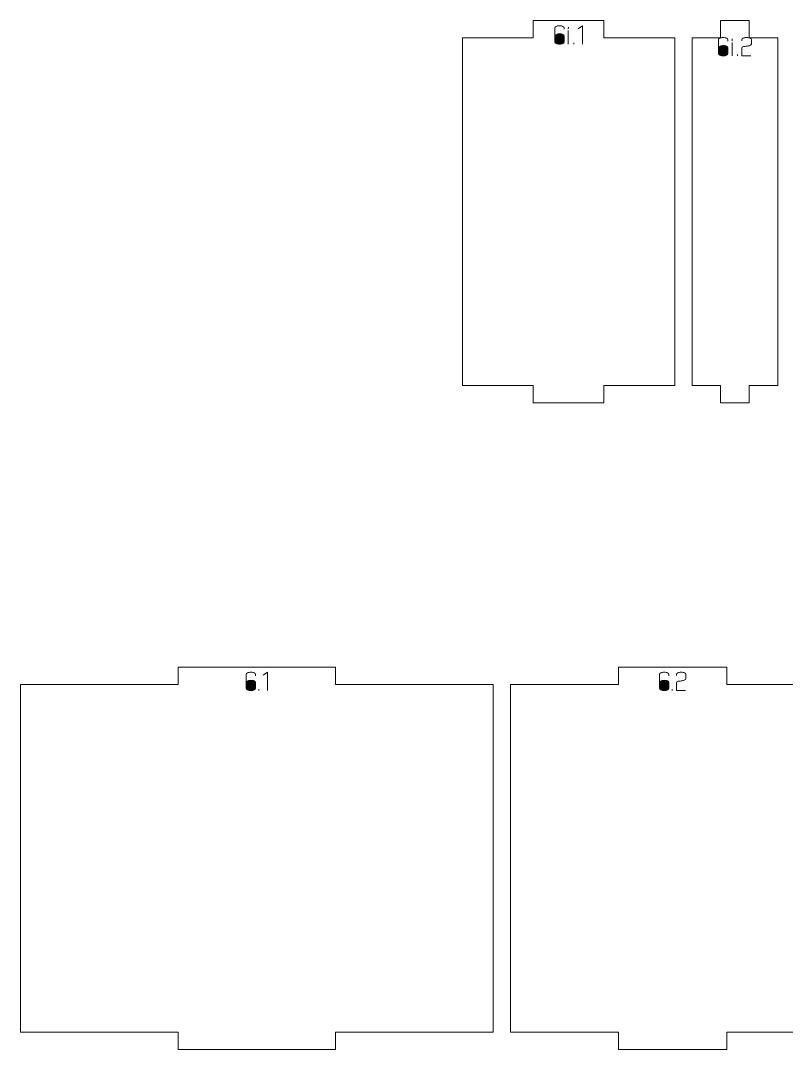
# Model space of a CAD drawing. Header units: centimetres. Extents: x -158 to 228, y -202 to 254.
# Drawn here: x 59.74 to 72.96, y 13.83 to 31.59 of the extents above; entities that cross this region are included whole.
import ezdxf

# ---------------------------------------------------------------- set-up
doc = ezdxf.new("R2010")
doc.units = ezdxf.units.CM
doc.header["$MEASUREMENT"] = 0
doc.layers.add('Capa 1', color=7, linetype='Continuous')

msp = doc.modelspace()

# ---------------------------------------------------------------- hatches: boundary and pattern name
at = {"layer": 'Capa 1', "true_color": 0x3e4095}
h = msp.add_hatch(color=175, dxfattribs=at)
edge = h.paths.add_edge_path()
edge.add_spline(control_points=[(69.04578, 31.18178), (69.02224, 31.18178), (69.00259, 31.18522), (68.98685, 31.1921), (68.9711, 31.19898), (68.96323, 31.20731), (68.96323, 31.21709), (68.96323, 31.21709), (68.96323, 31.32395), (68.96323, 31.32395), (68.96323, 31.32395), (68.96323, 31.46291), (68.96323, 31.46291), (68.96323, 31.47269), (68.9711, 31.48102), (68.98685, 31.4879), (69.00259, 31.49478), (69.02224, 31.49822), (69.04578, 31.49822), (69.06932, 31.49822), (69.08897, 31.49478), (69.10471, 31.4879), (69.12046, 31.48102), (69.12833, 31.47269), (69.12833, 31.46291), (69.12833, 31.46291), (69.12833, 31.43723), (69.12833, 31.43723), (69.12833, 31.43723), (69.12833, 31.46291), (69.12833, 31.46291), (69.12833, 31.47269), (69.12046, 31.48102), (69.10471, 31.4879), (69.08897, 31.49478), (69.06932, 31.49822), (69.04578, 31.49822), (69.02224, 31.49822), (69.00259, 31.49478), (68.98685, 31.4879), (68.9711, 31.48102), (68.96323, 31.47269), (68.96323, 31.46291), (68.96323, 31.46291), (68.96323, 31.32395), (68.96323, 31.32395), (68.96323, 31.33312), (68.97278, 31.3413), (68.99189, 31.34848), (69.011, 31.35567), (69.02896, 31.35926), (69.04578, 31.35926), (69.06932, 31.35926), (69.08897, 31.35582), (69.10471, 31.34894), (69.12046, 31.34206), (69.12833, 31.33373), (69.12833, 31.32395), (69.12833, 31.32395), (69.12833, 31.21709), (69.12833, 31.21709), (69.12833, 31.20731), (69.12046, 31.19898), (69.10471, 31.1921), (69.08897, 31.18522), (69.06932, 31.18178), (69.04578, 31.18178)], knot_values=[0, 0, 0, 0, 0.04545455, 0.04545455, 0.04545455, 0.09090909, 0.09090909, 0.09090909, 0.13636364, 0.13636364, 0.13636364, 0.18181818, 0.18181818, 0.18181818, 0.22727273, 0.22727273, 0.22727273, 0.27272727, 0.27272727, 0.27272727, 0.31818182, 0.31818182, 0.31818182, 0.36363636, 0.36363636, 0.36363636, 0.40909091, 0.40909091, 0.40909091, 0.45454545, 0.45454545, 0.45454545, 0.5, 0.5, 0.5, 0.54545455, 0.54545455, 0.54545455, 0.59090909, 0.59090909, 0.59090909, 0.63636364, 0.63636364, 0.63636364, 0.68181818, 0.68181818, 0.68181818, 0.72727273, 0.72727273, 0.72727273, 0.77272727, 0.77272727, 0.77272727, 0.81818182, 0.81818182, 0.81818182, 0.86363636, 0.86363636, 0.86363636, 0.90909091, 0.90909091, 0.90909091, 0.95454545, 0.95454545, 0.95454545, 1, 1, 1, 1], degree=3, periodic=1)
h = msp.add_hatch(color=175, dxfattribs=at)
edge = h.paths.add_edge_path()
edge.add_spline(control_points=[(69.19849, 31.44456), (69.19849, 31.44456), (69.19895, 31.47712), (69.19895, 31.47712), (69.19895, 31.47712), (69.19849, 31.44456), (69.19849, 31.44456)], knot_values=[0, 0, 0, 0, 0.5, 0.5, 0.5, 1, 1, 1, 1], degree=3, periodic=1)
h = msp.add_hatch(color=175, dxfattribs=at)
edge = h.paths.add_edge_path()
edge.add_spline(control_points=[(69.44294, 31.49868), (69.44294, 31.49868), (69.36681, 31.44594), (69.36681, 31.44594), (69.36681, 31.44594), (69.44294, 31.49868), (69.44294, 31.49868), (69.44294, 31.49868), (69.44294, 31.18178), (69.44294, 31.18178), (69.44294, 31.18178), (69.44294, 31.49868), (69.44294, 31.49868)], knot_values=[0, 0, 0, 0, 0.25, 0.25, 0.25, 0.5, 0.5, 0.5, 0.75, 0.75, 0.75, 1, 1, 1, 1], degree=3, periodic=1)
h = msp.add_hatch(color=175, dxfattribs=at)
edge = h.paths.add_edge_path()
edge.add_spline(control_points=[(68.96323, 31.21709), (68.96323, 31.20731), (68.9711, 31.19898), (68.98685, 31.1921), (69.00259, 31.18522), (69.02224, 31.18178), (69.04578, 31.18178), (69.06932, 31.18178), (69.08897, 31.18522), (69.10471, 31.1921), (69.12046, 31.19898), (69.12833, 31.20731), (69.12833, 31.21709), (69.12833, 31.21709), (69.12833, 31.32395), (69.12833, 31.32395), (69.12833, 31.33373), (69.12046, 31.34206), (69.10471, 31.34894), (69.08897, 31.35582), (69.06932, 31.35926), (69.04578, 31.35926), (69.02896, 31.35926), (69.011, 31.35567), (68.99189, 31.34848), (68.97278, 31.3413), (68.96323, 31.33312), (68.96323, 31.32395), (68.96323, 31.32395), (68.96323, 31.21709), (68.96323, 31.21709)], knot_values=[0, 0, 0, 0, 0.1, 0.1, 0.1, 0.2, 0.2, 0.2, 0.3, 0.3, 0.3, 0.4, 0.4, 0.4, 0.5, 0.5, 0.5, 0.6, 0.6, 0.6, 0.7, 0.7, 0.7, 0.8, 0.8, 0.8, 0.9, 0.9, 0.9, 1, 1, 1, 1], degree=3, periodic=1)
h = msp.add_hatch(color=175, dxfattribs=at)
edge = h.paths.add_edge_path()
edge.add_spline(control_points=[(69.19849, 31.18178), (69.19849, 31.18178), (69.19849, 31.41567), (69.19849, 31.41567), (69.19849, 31.41567), (69.19849, 31.18178), (69.19849, 31.18178)], knot_values=[0, 0, 0, 0, 0.5, 0.5, 0.5, 1, 1, 1, 1], degree=3, periodic=1)
h = msp.add_hatch(color=175, dxfattribs=at)
edge = h.paths.add_edge_path()
edge.add_spline(control_points=[(71.87293, 30.97858), (71.84939, 30.97858), (71.82974, 30.98202), (71.814, 30.9889), (71.79825, 30.99578), (71.79038, 31.00411), (71.79038, 31.01389), (71.79038, 31.01389), (71.79038, 31.12075), (71.79038, 31.12075), (71.79038, 31.12075), (71.79038, 31.25971), (71.79038, 31.25971), (71.79038, 31.26949), (71.79825, 31.27782), (71.814, 31.2847), (71.82974, 31.29158), (71.84939, 31.29502), (71.87293, 31.29502), (71.89647, 31.29502), (71.91612, 31.29158), (71.93186, 31.2847), (71.94761, 31.27782), (71.95548, 31.26949), (71.95548, 31.25971), (71.95548, 31.25971), (71.95548, 31.23403), (71.95548, 31.23403), (71.95548, 31.23403), (71.95548, 31.25971), (71.95548, 31.25971), (71.95548, 31.26949), (71.94761, 31.27782), (71.93186, 31.2847), (71.91612, 31.29158), (71.89647, 31.29502), (71.87293, 31.29502), (71.84939, 31.29502), (71.82974, 31.29158), (71.814, 31.2847), (71.79825, 31.27782), (71.79038, 31.26949), (71.79038, 31.25971), (71.79038, 31.25971), (71.79038, 31.12075), (71.79038, 31.12075), (71.79038, 31.12992), (71.79993, 31.1381), (71.81904, 31.14528), (71.83815, 31.15247), (71.85611, 31.15606), (71.87293, 31.15606), (71.89647, 31.15606), (71.91612, 31.15262), (71.93186, 31.14574), (71.94761, 31.13886), (71.95548, 31.13053), (71.95548, 31.12075), (71.95548, 31.12075), (71.95548, 31.01389), (71.95548, 31.01389), (71.95548, 31.00411), (71.94761, 30.99578), (71.93186, 30.9889), (71.91612, 30.98202), (71.89647, 30.97858), (71.87293, 30.97858)], knot_values=[0, 0, 0, 0, 0.04545455, 0.04545455, 0.04545455, 0.09090909, 0.09090909, 0.09090909, 0.13636364, 0.13636364, 0.13636364, 0.18181818, 0.18181818, 0.18181818, 0.22727273, 0.22727273, 0.22727273, 0.27272727, 0.27272727, 0.27272727, 0.31818182, 0.31818182, 0.31818182, 0.36363636, 0.36363636, 0.36363636, 0.40909091, 0.40909091, 0.40909091, 0.45454545, 0.45454545, 0.45454545, 0.5, 0.5, 0.5, 0.54545455, 0.54545455, 0.54545455, 0.59090909, 0.59090909, 0.59090909, 0.63636364, 0.63636364, 0.63636364, 0.68181818, 0.68181818, 0.68181818, 0.72727273, 0.72727273, 0.72727273, 0.77272727, 0.77272727, 0.77272727, 0.81818182, 0.81818182, 0.81818182, 0.86363636, 0.86363636, 0.86363636, 0.90909091, 0.90909091, 0.90909091, 0.95454545, 0.95454545, 0.95454545, 1, 1, 1, 1], degree=3, periodic=1)
h = msp.add_hatch(color=175, dxfattribs=at)
edge = h.paths.add_edge_path()
edge.add_spline(control_points=[(72.02564, 31.24136), (72.02564, 31.24136), (72.0261, 31.27392), (72.0261, 31.27392), (72.0261, 31.27392), (72.02564, 31.24136), (72.02564, 31.24136)], knot_values=[0, 0, 0, 0, 0.5, 0.5, 0.5, 1, 1, 1, 1], degree=3, periodic=1)
h = msp.add_hatch(color=175, dxfattribs=at)
edge = h.paths.add_edge_path()
edge.add_spline(control_points=[(72.1935, 30.97858), (72.1935, 30.97858), (72.1935, 31.11112), (72.1935, 31.11112), (72.19442, 31.12304), (72.20527, 31.13221), (72.22606, 31.13863), (72.23462, 31.13925), (72.2428, 31.14024), (72.2506, 31.14162), (72.25839, 31.14299), (72.26627, 31.14444), (72.27422, 31.14597), (72.28889, 31.14842), (72.30013, 31.15041), (72.30792, 31.15193), (72.31572, 31.15346), (72.32329, 31.15545), (72.33063, 31.1579), (72.34958, 31.16493), (72.35906, 31.17395), (72.35906, 31.18495), (72.35906, 31.18495), (72.35906, 31.25971), (72.35906, 31.25971), (72.35906, 31.26949), (72.35119, 31.27782), (72.33544, 31.2847), (72.3197, 31.29158), (72.30005, 31.29502), (72.27651, 31.29502), (72.25297, 31.29502), (72.23332, 31.29158), (72.21758, 31.2847), (72.20183, 31.27782), (72.19396, 31.26949), (72.19396, 31.25971), (72.19396, 31.25971), (72.19396, 31.23724), (72.19396, 31.23724), (72.19396, 31.23724), (72.19396, 31.25971), (72.19396, 31.25971), (72.19396, 31.26949), (72.20183, 31.27782), (72.21758, 31.2847), (72.23332, 31.29158), (72.25297, 31.29502), (72.27651, 31.29502), (72.30005, 31.29502), (72.3197, 31.29158), (72.33544, 31.2847), (72.35119, 31.27782), (72.35906, 31.26949), (72.35906, 31.25971), (72.35906, 31.25971), (72.35906, 31.18495), (72.35906, 31.18495), (72.35906, 31.17395), (72.34958, 31.16493), (72.33063, 31.1579), (72.32329, 31.15545), (72.31572, 31.15346), (72.30792, 31.15193), (72.30013, 31.15041), (72.28889, 31.14842), (72.27422, 31.14597), (72.26627, 31.14444), (72.25839, 31.14299), (72.2506, 31.14162), (72.2428, 31.14024), (72.23462, 31.13925), (72.22606, 31.13863), (72.20527, 31.13221), (72.19442, 31.12304), (72.1935, 31.11112), (72.1935, 31.11112), (72.1935, 30.97858), (72.1935, 30.97858), (72.1935, 30.97858), (72.35035, 30.97858), (72.35035, 30.97858), (72.35035, 30.97858), (72.1935, 30.97858), (72.1935, 30.97858)], knot_values=[0, 0, 0, 0, 0.03571429, 0.03571429, 0.03571429, 0.07142857, 0.07142857, 0.07142857, 0.10714286, 0.10714286, 0.10714286, 0.14285714, 0.14285714, 0.14285714, 0.17857143, 0.17857143, 0.17857143, 0.21428571, 0.21428571, 0.21428571, 0.25, 0.25, 0.25, 0.28571429, 0.28571429, 0.28571429, 0.32142857, 0.32142857, 0.32142857, 0.35714286, 0.35714286, 0.35714286, 0.39285714, 0.39285714, 0.39285714, 0.42857143, 0.42857143, 0.42857143, 0.46428571, 0.46428571, 0.46428571, 0.5, 0.5, 0.5, 0.53571429, 0.53571429, 0.53571429, 0.57142857, 0.57142857, 0.57142857, 0.60714286, 0.60714286, 0.60714286, 0.64285714, 0.64285714, 0.64285714, 0.67857143, 0.67857143, 0.67857143, 0.71428571, 0.71428571, 0.71428571, 0.75, 0.75, 0.75, 0.78571429, 0.78571429, 0.78571429, 0.82142857, 0.82142857, 0.82142857, 0.85714286, 0.85714286, 0.85714286, 0.89285714, 0.89285714, 0.89285714, 0.92857143, 0.92857143, 0.92857143, 0.96428571, 0.96428571, 0.96428571, 1, 1, 1, 1], degree=3, periodic=1)
h = msp.add_hatch(color=175, dxfattribs=at)
edge = h.paths.add_edge_path()
edge.add_spline(control_points=[(69.29343, 31.18178), (69.29343, 31.18178), (69.29343, 31.20425), (69.29343, 31.20425), (69.29343, 31.20425), (69.29343, 31.18178), (69.29343, 31.18178)], knot_values=[0, 0, 0, 0, 0.5, 0.5, 0.5, 1, 1, 1, 1], degree=3, periodic=1)
h = msp.add_hatch(color=175, dxfattribs=at)
edge = h.paths.add_edge_path()
edge.add_spline(control_points=[(71.79038, 31.01389), (71.79038, 31.00411), (71.79825, 30.99578), (71.814, 30.9889), (71.82974, 30.98202), (71.84939, 30.97858), (71.87293, 30.97858), (71.89647, 30.97858), (71.91612, 30.98202), (71.93186, 30.9889), (71.94761, 30.99578), (71.95548, 31.00411), (71.95548, 31.01389), (71.95548, 31.01389), (71.95548, 31.12075), (71.95548, 31.12075), (71.95548, 31.13053), (71.94761, 31.13886), (71.93186, 31.14574), (71.91612, 31.15262), (71.89647, 31.15606), (71.87293, 31.15606), (71.85611, 31.15606), (71.83815, 31.15247), (71.81904, 31.14528), (71.79993, 31.1381), (71.79038, 31.12992), (71.79038, 31.12075), (71.79038, 31.12075), (71.79038, 31.01389), (71.79038, 31.01389)], knot_values=[0, 0, 0, 0, 0.1, 0.1, 0.1, 0.2, 0.2, 0.2, 0.3, 0.3, 0.3, 0.4, 0.4, 0.4, 0.5, 0.5, 0.5, 0.6, 0.6, 0.6, 0.7, 0.7, 0.7, 0.8, 0.8, 0.8, 0.9, 0.9, 0.9, 1, 1, 1, 1], degree=3, periodic=1)
h = msp.add_hatch(color=175, dxfattribs=at)
edge = h.paths.add_edge_path()
edge.add_spline(control_points=[(72.02564, 30.97858), (72.02564, 30.97858), (72.02564, 31.21247), (72.02564, 31.21247), (72.02564, 31.21247), (72.02564, 30.97858), (72.02564, 30.97858)], knot_values=[0, 0, 0, 0, 0.5, 0.5, 0.5, 1, 1, 1, 1], degree=3, periodic=1)
h = msp.add_hatch(color=175, dxfattribs=at)
edge = h.paths.add_edge_path()
edge.add_spline(control_points=[(72.12058, 30.97858), (72.12058, 30.97858), (72.12058, 31.00105), (72.12058, 31.00105), (72.12058, 31.00105), (72.12058, 30.97858), (72.12058, 30.97858)], knot_values=[0, 0, 0, 0, 0.5, 0.5, 0.5, 1, 1, 1, 1], degree=3, periodic=1)
h = msp.add_hatch(color=175, dxfattribs=at)
edge = h.paths.add_edge_path()
edge.add_spline(control_points=[(63.71732, 20.02382), (63.69378, 20.02382), (63.67413, 20.02726), (63.65839, 20.03414), (63.64264, 20.04102), (63.63477, 20.04935), (63.63477, 20.05913), (63.63477, 20.05913), (63.63477, 20.16599), (63.63477, 20.16599), (63.63477, 20.16599), (63.63477, 20.30495), (63.63477, 20.30495), (63.63477, 20.31473), (63.64264, 20.32306), (63.65839, 20.32994), (63.67413, 20.33682), (63.69378, 20.34026), (63.71732, 20.34026), (63.74086, 20.34026), (63.76051, 20.33682), (63.77625, 20.32994), (63.792, 20.32306), (63.79987, 20.31473), (63.79987, 20.30495), (63.79987, 20.30495), (63.79987, 20.27927), (63.79987, 20.27927), (63.79987, 20.27927), (63.79987, 20.30495), (63.79987, 20.30495), (63.79987, 20.31473), (63.792, 20.32306), (63.77625, 20.32994), (63.76051, 20.33682), (63.74086, 20.34026), (63.71732, 20.34026), (63.69378, 20.34026), (63.67413, 20.33682), (63.65839, 20.32994), (63.64264, 20.32306), (63.63477, 20.31473), (63.63477, 20.30495), (63.63477, 20.30495), (63.63477, 20.16599), (63.63477, 20.16599), (63.63477, 20.17516), (63.64432, 20.18334), (63.66343, 20.19052), (63.68254, 20.19771), (63.7005, 20.2013), (63.71732, 20.2013), (63.74086, 20.2013), (63.76051, 20.19786), (63.77625, 20.19098), (63.792, 20.1841), (63.79987, 20.17577), (63.79987, 20.16599), (63.79987, 20.16599), (63.79987, 20.05913), (63.79987, 20.05913), (63.79987, 20.04935), (63.792, 20.04102), (63.77625, 20.03414), (63.76051, 20.02726), (63.74086, 20.02382), (63.71732, 20.02382)], knot_values=[0, 0, 0, 0, 0.04545455, 0.04545455, 0.04545455, 0.09090909, 0.09090909, 0.09090909, 0.13636364, 0.13636364, 0.13636364, 0.18181818, 0.18181818, 0.18181818, 0.22727273, 0.22727273, 0.22727273, 0.27272727, 0.27272727, 0.27272727, 0.31818182, 0.31818182, 0.31818182, 0.36363636, 0.36363636, 0.36363636, 0.40909091, 0.40909091, 0.40909091, 0.45454545, 0.45454545, 0.45454545, 0.5, 0.5, 0.5, 0.54545455, 0.54545455, 0.54545455, 0.59090909, 0.59090909, 0.59090909, 0.63636364, 0.63636364, 0.63636364, 0.68181818, 0.68181818, 0.68181818, 0.72727273, 0.72727273, 0.72727273, 0.77272727, 0.77272727, 0.77272727, 0.81818182, 0.81818182, 0.81818182, 0.86363636, 0.86363636, 0.86363636, 0.90909091, 0.90909091, 0.90909091, 0.95454545, 0.95454545, 0.95454545, 1, 1, 1, 1], degree=3, periodic=1)
h = msp.add_hatch(color=175, dxfattribs=at)
edge = h.paths.add_edge_path()
edge.add_spline(control_points=[(64.00441, 20.34072), (64.00441, 20.34072), (63.92828, 20.28798), (63.92828, 20.28798), (63.92828, 20.28798), (64.00441, 20.34072), (64.00441, 20.34072), (64.00441, 20.34072), (64.00441, 20.02382), (64.00441, 20.02382), (64.00441, 20.02382), (64.00441, 20.34072), (64.00441, 20.34072)], knot_values=[0, 0, 0, 0, 0.25, 0.25, 0.25, 0.5, 0.5, 0.5, 0.75, 0.75, 0.75, 1, 1, 1, 1], degree=3, periodic=1)
h = msp.add_hatch(color=175, dxfattribs=at)
edge = h.paths.add_edge_path()
edge.add_spline(control_points=[(70.85322, 20.02382), (70.82968, 20.02382), (70.81003, 20.02726), (70.79429, 20.03414), (70.77854, 20.04102), (70.77067, 20.04935), (70.77067, 20.05913), (70.77067, 20.05913), (70.77067, 20.16599), (70.77067, 20.16599), (70.77067, 20.16599), (70.77067, 20.30495), (70.77067, 20.30495), (70.77067, 20.31473), (70.77854, 20.32306), (70.79429, 20.32994), (70.81003, 20.33682), (70.82968, 20.34026), (70.85322, 20.34026), (70.87676, 20.34026), (70.89641, 20.33682), (70.91215, 20.32994), (70.9279, 20.32306), (70.93577, 20.31473), (70.93577, 20.30495), (70.93577, 20.30495), (70.93577, 20.27927), (70.93577, 20.27927), (70.93577, 20.27927), (70.93577, 20.30495), (70.93577, 20.30495), (70.93577, 20.31473), (70.9279, 20.32306), (70.91215, 20.32994), (70.89641, 20.33682), (70.87676, 20.34026), (70.85322, 20.34026), (70.82968, 20.34026), (70.81003, 20.33682), (70.79429, 20.32994), (70.77854, 20.32306), (70.77067, 20.31473), (70.77067, 20.30495), (70.77067, 20.30495), (70.77067, 20.16599), (70.77067, 20.16599), (70.77067, 20.17516), (70.78022, 20.18334), (70.79933, 20.19052), (70.81844, 20.19771), (70.8364, 20.2013), (70.85322, 20.2013), (70.87676, 20.2013), (70.89641, 20.19786), (70.91215, 20.19098), (70.9279, 20.1841), (70.93577, 20.17577), (70.93577, 20.16599), (70.93577, 20.16599), (70.93577, 20.05913), (70.93577, 20.05913), (70.93577, 20.04935), (70.9279, 20.04102), (70.91215, 20.03414), (70.89641, 20.02726), (70.87676, 20.02382), (70.85322, 20.02382)], knot_values=[0, 0, 0, 0, 0.04545455, 0.04545455, 0.04545455, 0.09090909, 0.09090909, 0.09090909, 0.13636364, 0.13636364, 0.13636364, 0.18181818, 0.18181818, 0.18181818, 0.22727273, 0.22727273, 0.22727273, 0.27272727, 0.27272727, 0.27272727, 0.31818182, 0.31818182, 0.31818182, 0.36363636, 0.36363636, 0.36363636, 0.40909091, 0.40909091, 0.40909091, 0.45454545, 0.45454545, 0.45454545, 0.5, 0.5, 0.5, 0.54545455, 0.54545455, 0.54545455, 0.59090909, 0.59090909, 0.59090909, 0.63636364, 0.63636364, 0.63636364, 0.68181818, 0.68181818, 0.68181818, 0.72727273, 0.72727273, 0.72727273, 0.77272727, 0.77272727, 0.77272727, 0.81818182, 0.81818182, 0.81818182, 0.86363636, 0.86363636, 0.86363636, 0.90909091, 0.90909091, 0.90909091, 0.95454545, 0.95454545, 0.95454545, 1, 1, 1, 1], degree=3, periodic=1)
h = msp.add_hatch(color=175, dxfattribs=at)
edge = h.paths.add_edge_path()
edge.add_spline(control_points=[(71.06372, 20.02382), (71.06372, 20.02382), (71.06372, 20.15636), (71.06372, 20.15636), (71.06464, 20.16828), (71.07549, 20.17745), (71.09628, 20.18387), (71.10484, 20.18449), (71.11302, 20.18548), (71.12082, 20.18686), (71.12861, 20.18823), (71.13649, 20.18968), (71.14444, 20.19121), (71.15911, 20.19366), (71.17035, 20.19565), (71.17814, 20.19717), (71.18594, 20.1987), (71.19351, 20.20069), (71.20085, 20.20314), (71.2198, 20.21017), (71.22928, 20.21919), (71.22928, 20.23019), (71.22928, 20.23019), (71.22928, 20.30495), (71.22928, 20.30495), (71.22928, 20.31473), (71.22141, 20.32306), (71.20566, 20.32994), (71.18992, 20.33682), (71.17027, 20.34026), (71.14673, 20.34026), (71.12319, 20.34026), (71.10354, 20.33682), (71.0878, 20.32994), (71.07205, 20.32306), (71.06418, 20.31473), (71.06418, 20.30495), (71.06418, 20.30495), (71.06418, 20.28248), (71.06418, 20.28248), (71.06418, 20.28248), (71.06418, 20.30495), (71.06418, 20.30495), (71.06418, 20.31473), (71.07205, 20.32306), (71.0878, 20.32994), (71.10354, 20.33682), (71.12319, 20.34026), (71.14673, 20.34026), (71.17027, 20.34026), (71.18992, 20.33682), (71.20566, 20.32994), (71.22141, 20.32306), (71.22928, 20.31473), (71.22928, 20.30495), (71.22928, 20.30495), (71.22928, 20.23019), (71.22928, 20.23019), (71.22928, 20.21919), (71.2198, 20.21017), (71.20085, 20.20314), (71.19351, 20.20069), (71.18594, 20.1987), (71.17814, 20.19717), (71.17035, 20.19565), (71.15911, 20.19366), (71.14444, 20.19121), (71.13649, 20.18968), (71.12861, 20.18823), (71.12082, 20.18686), (71.11302, 20.18548), (71.10484, 20.18449), (71.09628, 20.18387), (71.07549, 20.17745), (71.06464, 20.16828), (71.06372, 20.15636), (71.06372, 20.15636), (71.06372, 20.02382), (71.06372, 20.02382), (71.06372, 20.02382), (71.22057, 20.02382), (71.22057, 20.02382), (71.22057, 20.02382), (71.06372, 20.02382), (71.06372, 20.02382)], knot_values=[0, 0, 0, 0, 0.03571429, 0.03571429, 0.03571429, 0.07142857, 0.07142857, 0.07142857, 0.10714286, 0.10714286, 0.10714286, 0.14285714, 0.14285714, 0.14285714, 0.17857143, 0.17857143, 0.17857143, 0.21428571, 0.21428571, 0.21428571, 0.25, 0.25, 0.25, 0.28571429, 0.28571429, 0.28571429, 0.32142857, 0.32142857, 0.32142857, 0.35714286, 0.35714286, 0.35714286, 0.39285714, 0.39285714, 0.39285714, 0.42857143, 0.42857143, 0.42857143, 0.46428571, 0.46428571, 0.46428571, 0.5, 0.5, 0.5, 0.53571429, 0.53571429, 0.53571429, 0.57142857, 0.57142857, 0.57142857, 0.60714286, 0.60714286, 0.60714286, 0.64285714, 0.64285714, 0.64285714, 0.67857143, 0.67857143, 0.67857143, 0.71428571, 0.71428571, 0.71428571, 0.75, 0.75, 0.75, 0.78571429, 0.78571429, 0.78571429, 0.82142857, 0.82142857, 0.82142857, 0.85714286, 0.85714286, 0.85714286, 0.89285714, 0.89285714, 0.89285714, 0.92857143, 0.92857143, 0.92857143, 0.96428571, 0.96428571, 0.96428571, 1, 1, 1, 1], degree=3, periodic=1)
h = msp.add_hatch(color=175, dxfattribs=at)
edge = h.paths.add_edge_path()
edge.add_spline(control_points=[(63.63477, 20.05913), (63.63477, 20.04935), (63.64264, 20.04102), (63.65839, 20.03414), (63.67413, 20.02726), (63.69378, 20.02382), (63.71732, 20.02382), (63.74086, 20.02382), (63.76051, 20.02726), (63.77625, 20.03414), (63.792, 20.04102), (63.79987, 20.04935), (63.79987, 20.05913), (63.79987, 20.05913), (63.79987, 20.16599), (63.79987, 20.16599), (63.79987, 20.17577), (63.792, 20.1841), (63.77625, 20.19098), (63.76051, 20.19786), (63.74086, 20.2013), (63.71732, 20.2013), (63.7005, 20.2013), (63.68254, 20.19771), (63.66343, 20.19052), (63.64432, 20.18334), (63.63477, 20.17516), (63.63477, 20.16599), (63.63477, 20.16599), (63.63477, 20.05913), (63.63477, 20.05913)], knot_values=[0, 0, 0, 0, 0.1, 0.1, 0.1, 0.2, 0.2, 0.2, 0.3, 0.3, 0.3, 0.4, 0.4, 0.4, 0.5, 0.5, 0.5, 0.6, 0.6, 0.6, 0.7, 0.7, 0.7, 0.8, 0.8, 0.8, 0.9, 0.9, 0.9, 1, 1, 1, 1], degree=3, periodic=1)
h = msp.add_hatch(color=175, dxfattribs=at)
edge = h.paths.add_edge_path()
edge.add_spline(control_points=[(70.77067, 20.05913), (70.77067, 20.04935), (70.77854, 20.04102), (70.79429, 20.03414), (70.81003, 20.02726), (70.82968, 20.02382), (70.85322, 20.02382), (70.87676, 20.02382), (70.89641, 20.02726), (70.91215, 20.03414), (70.9279, 20.04102), (70.93577, 20.04935), (70.93577, 20.05913), (70.93577, 20.05913), (70.93577, 20.16599), (70.93577, 20.16599), (70.93577, 20.17577), (70.9279, 20.1841), (70.91215, 20.19098), (70.89641, 20.19786), (70.87676, 20.2013), (70.85322, 20.2013), (70.8364, 20.2013), (70.81844, 20.19771), (70.79933, 20.19052), (70.78022, 20.18334), (70.77067, 20.17516), (70.77067, 20.16599), (70.77067, 20.16599), (70.77067, 20.05913), (70.77067, 20.05913)], knot_values=[0, 0, 0, 0, 0.1, 0.1, 0.1, 0.2, 0.2, 0.2, 0.3, 0.3, 0.3, 0.4, 0.4, 0.4, 0.5, 0.5, 0.5, 0.6, 0.6, 0.6, 0.7, 0.7, 0.7, 0.8, 0.8, 0.8, 0.9, 0.9, 0.9, 1, 1, 1, 1], degree=3, periodic=1)
h = msp.add_hatch(color=175, dxfattribs=at)
edge = h.paths.add_edge_path()
edge.add_spline(control_points=[(63.8549, 20.02382), (63.8549, 20.02382), (63.8549, 20.04629), (63.8549, 20.04629), (63.8549, 20.04629), (63.8549, 20.02382), (63.8549, 20.02382)], knot_values=[0, 0, 0, 0, 0.5, 0.5, 0.5, 1, 1, 1, 1], degree=3, periodic=1)
h = msp.add_hatch(color=175, dxfattribs=at)
edge = h.paths.add_edge_path()
edge.add_spline(control_points=[(70.9908, 20.02382), (70.9908, 20.02382), (70.9908, 20.04629), (70.9908, 20.04629), (70.9908, 20.04629), (70.9908, 20.02382), (70.9908, 20.02382)], knot_values=[0, 0, 0, 0, 0.5, 0.5, 0.5, 1, 1, 1, 1], degree=3, periodic=1)

# ---------------------------------------------------------------- linework, layer by layer
at = {"layer": 'Capa 1', "color": 240, "lineweight": 20}
for points in [[(67.37125, 31.28818), (67.37125, 31.28818), (67.37125, 25.28818), (67.37125, 25.28818), (67.37125, 25.28818), (68.59247, 25.28818), (68.59247, 25.28818), (68.59247, 25.28818), (68.59247, 24.98818), (68.59247, 24.98818), (68.59247, 24.98818), (69.81369, 24.98818), (69.81369, 24.98818), (69.81369, 24.98818), (69.81369, 25.28818), (69.81369, 25.28818), (69.81369, 25.28818), (71.03491, 25.28818), (71.03491, 25.28818), (71.03491, 25.28818), (71.03491, 31.28818), (71.03491, 31.28818), (71.03491, 31.28818), (69.81369, 31.28818), (69.81369, 31.28818), (69.81369, 31.28818), (69.81369, 31.58818), (69.81369, 31.58818), (69.81369, 31.58818), (68.59247, 31.58818), (68.59247, 31.58818), (68.59247, 31.58818), (68.59247, 31.28818), (68.59247, 31.28818), (68.59247, 31.28818), (67.37125, 31.28818), (67.37125, 31.28818)], [(71.33491, 31.28818), (71.33491, 31.28818), (71.33491, 25.28818), (71.33491, 25.28818), (71.33491, 25.28818), (71.82812, 25.28818), (71.82812, 25.28818), (71.82812, 25.28818), (71.82812, 24.98818), (71.82812, 24.98818), (71.82812, 24.98818), (72.32132, 24.98818), (72.32132, 24.98818), (72.32132, 24.98818), (72.32132, 25.28818), (72.32132, 25.28818), (72.32132, 25.28818), (72.81453, 25.28818), (72.81453, 25.28818), (72.81453, 25.28818), (72.81453, 31.28818), (72.81453, 31.28818), (72.81453, 31.28818), (72.32132, 31.28818), (72.32132, 31.28818), (72.32132, 31.28818), (72.32132, 31.58818), (72.32132, 31.58818), (72.32132, 31.58818), (71.82812, 31.58818), (71.82812, 31.58818), (71.82812, 31.58818), (71.82812, 31.28818), (71.82812, 31.28818), (71.82812, 31.28818), (71.33491, 31.28818), (71.33491, 31.28818)], [(59.74068, 20.13022), (59.74068, 20.13022), (59.74068, 14.13022), (59.74068, 14.13022), (59.74068, 14.13022), (62.45995, 14.13022), (62.45995, 14.13022), (62.45995, 14.13022), (62.45995, 13.83022), (62.45995, 13.83022), (62.45995, 13.83022), (65.17923, 13.83022), (65.17923, 13.83022), (65.17923, 13.83022), (65.17923, 14.13022), (65.17923, 14.13022), (65.17923, 14.13022), (67.8985, 14.13022), (67.8985, 14.13022), (67.8985, 14.13022), (67.8985, 20.13022), (67.8985, 20.13022), (67.8985, 20.13022), (65.17923, 20.13022), (65.17923, 20.13022), (65.17923, 20.13022), (65.17923, 20.43022), (65.17923, 20.43022), (65.17923, 20.43022), (62.45995, 20.43022), (62.45995, 20.43022), (62.45995, 20.43022), (62.45995, 20.13022), (62.45995, 20.13022), (62.45995, 20.13022), (59.74068, 20.13022), (59.74068, 20.13022)], [(68.1985, 20.13022), (68.1985, 20.13022), (68.1985, 14.13022), (68.1985, 14.13022), (68.1985, 14.13022), (70.06615, 14.13022), (70.06615, 14.13022), (70.06615, 14.13022), (70.06615, 13.83022), (70.06615, 13.83022), (70.06615, 13.83022), (71.9338, 13.83022), (71.9338, 13.83022), (71.9338, 13.83022), (71.9338, 14.13022), (71.9338, 14.13022), (71.9338, 14.13022), (73.80145, 14.13022), (73.80145, 14.13022), (73.80145, 14.13022), (73.80145, 20.13022), (73.80145, 20.13022), (73.80145, 20.13022), (71.9338, 20.13022), (71.9338, 20.13022), (71.9338, 20.13022), (71.9338, 20.43022), (71.9338, 20.43022), (71.9338, 20.43022), (70.06615, 20.43022), (70.06615, 20.43022), (70.06615, 20.43022), (70.06615, 20.13022), (70.06615, 20.13022), (70.06615, 20.13022), (68.1985, 20.13022), (68.1985, 20.13022)]]:
    msp.add_open_spline(points, degree=3, knots=[0, 0, 0, 0, 0.08333333, 0.08333333, 0.08333333, 0.16666667, 0.16666667, 0.16666667, 0.25, 0.25, 0.25, 0.33333333, 0.33333333, 0.33333333, 0.41666667, 0.41666667, 0.41666667, 0.5, 0.5, 0.5, 0.58333333, 0.58333333, 0.58333333, 0.66666667, 0.66666667, 0.66666667, 0.75, 0.75, 0.75, 0.83333333, 0.83333333, 0.83333333, 0.91666667, 0.91666667, 0.91666667, 1, 1, 1, 1], dxfattribs=at)
at = {"layer": 'Capa 1', "color": 114, "lineweight": 9}
for points, knots in [([(69.04578, 31.18178), (69.02224, 31.18178), (69.00259, 31.18522), (68.98685, 31.1921), (68.9711, 31.19898), (68.96323, 31.20731), (68.96323, 31.21709), (68.96323, 31.21709), (68.96323, 31.32395), (68.96323, 31.32395), (68.96323, 31.32395), (68.96323, 31.46291), (68.96323, 31.46291), (68.96323, 31.47269), (68.9711, 31.48102), (68.98685, 31.4879), (69.00259, 31.49478), (69.02224, 31.49822), (69.04578, 31.49822), (69.06932, 31.49822), (69.08897, 31.49478), (69.10471, 31.4879), (69.12046, 31.48102), (69.12833, 31.47269), (69.12833, 31.46291), (69.12833, 31.46291), (69.12833, 31.43723), (69.12833, 31.43723), (69.12833, 31.43723), (69.12833, 31.46291), (69.12833, 31.46291), (69.12833, 31.47269), (69.12046, 31.48102), (69.10471, 31.4879), (69.08897, 31.49478), (69.06932, 31.49822), (69.04578, 31.49822), (69.02224, 31.49822), (69.00259, 31.49478), (68.98685, 31.4879), (68.9711, 31.48102), (68.96323, 31.47269), (68.96323, 31.46291), (68.96323, 31.46291), (68.96323, 31.32395), (68.96323, 31.32395), (68.96323, 31.33312), (68.97278, 31.3413), (68.99189, 31.34848), (69.011, 31.35567), (69.02896, 31.35926), (69.04578, 31.35926), (69.06932, 31.35926), (69.08897, 31.35582), (69.10471, 31.34894), (69.12046, 31.34206), (69.12833, 31.33373), (69.12833, 31.32395), (69.12833, 31.32395), (69.12833, 31.21709), (69.12833, 31.21709), (69.12833, 31.20731), (69.12046, 31.19898), (69.10471, 31.1921), (69.08897, 31.18522), (69.06932, 31.18178), (69.04578, 31.18178)], [0, 0, 0, 0, 0.04545455, 0.04545455, 0.04545455, 0.09090909, 0.09090909, 0.09090909, 0.13636364, 0.13636364, 0.13636364, 0.18181818, 0.18181818, 0.18181818, 0.22727273, 0.22727273, 0.22727273, 0.27272727, 0.27272727, 0.27272727, 0.31818182, 0.31818182, 0.31818182, 0.36363636, 0.36363636, 0.36363636, 0.40909091, 0.40909091, 0.40909091, 0.45454545, 0.45454545, 0.45454545, 0.5, 0.5, 0.5, 0.54545455, 0.54545455, 0.54545455, 0.59090909, 0.59090909, 0.59090909, 0.63636364, 0.63636364, 0.63636364, 0.68181818, 0.68181818, 0.68181818, 0.72727273, 0.72727273, 0.72727273, 0.77272727, 0.77272727, 0.77272727, 0.81818182, 0.81818182, 0.81818182, 0.86363636, 0.86363636, 0.86363636, 0.90909091, 0.90909091, 0.90909091, 0.95454545, 0.95454545, 0.95454545, 1, 1, 1, 1]), ([(69.19849, 31.44456), (69.19849, 31.44456), (69.19895, 31.47712), (69.19895, 31.47712), (69.19895, 31.47712), (69.19849, 31.44456), (69.19849, 31.44456)], [0, 0, 0, 0, 0.5, 0.5, 0.5, 1, 1, 1, 1]), ([(69.44294, 31.49868), (69.44294, 31.49868), (69.36681, 31.44594), (69.36681, 31.44594), (69.36681, 31.44594), (69.44294, 31.49868), (69.44294, 31.49868), (69.44294, 31.49868), (69.44294, 31.18178), (69.44294, 31.18178), (69.44294, 31.18178), (69.44294, 31.49868), (69.44294, 31.49868)], [0, 0, 0, 0, 0.25, 0.25, 0.25, 0.5, 0.5, 0.5, 0.75, 0.75, 0.75, 1, 1, 1, 1]), ([(68.96323, 31.21709), (68.96323, 31.20731), (68.9711, 31.19898), (68.98685, 31.1921), (69.00259, 31.18522), (69.02224, 31.18178), (69.04578, 31.18178), (69.06932, 31.18178), (69.08897, 31.18522), (69.10471, 31.1921), (69.12046, 31.19898), (69.12833, 31.20731), (69.12833, 31.21709), (69.12833, 31.21709), (69.12833, 31.32395), (69.12833, 31.32395), (69.12833, 31.33373), (69.12046, 31.34206), (69.10471, 31.34894), (69.08897, 31.35582), (69.06932, 31.35926), (69.04578, 31.35926), (69.02896, 31.35926), (69.011, 31.35567), (68.99189, 31.34848), (68.97278, 31.3413), (68.96323, 31.33312), (68.96323, 31.32395), (68.96323, 31.32395), (68.96323, 31.21709), (68.96323, 31.21709)], [0, 0, 0, 0, 0.1, 0.1, 0.1, 0.2, 0.2, 0.2, 0.3, 0.3, 0.3, 0.4, 0.4, 0.4, 0.5, 0.5, 0.5, 0.6, 0.6, 0.6, 0.7, 0.7, 0.7, 0.8, 0.8, 0.8, 0.9, 0.9, 0.9, 1, 1, 1, 1]), ([(69.19849, 31.18178), (69.19849, 31.18178), (69.19849, 31.41567), (69.19849, 31.41567), (69.19849, 31.41567), (69.19849, 31.18178), (69.19849, 31.18178)], [0, 0, 0, 0, 0.5, 0.5, 0.5, 1, 1, 1, 1]), ([(71.87293, 30.97858), (71.84939, 30.97858), (71.82974, 30.98202), (71.814, 30.9889), (71.79825, 30.99578), (71.79038, 31.00411), (71.79038, 31.01389), (71.79038, 31.01389), (71.79038, 31.12075), (71.79038, 31.12075), (71.79038, 31.12075), (71.79038, 31.25971), (71.79038, 31.25971), (71.79038, 31.26949), (71.79825, 31.27782), (71.814, 31.2847), (71.82974, 31.29158), (71.84939, 31.29502), (71.87293, 31.29502), (71.89647, 31.29502), (71.91612, 31.29158), (71.93186, 31.2847), (71.94761, 31.27782), (71.95548, 31.26949), (71.95548, 31.25971), (71.95548, 31.25971), (71.95548, 31.23403), (71.95548, 31.23403), (71.95548, 31.23403), (71.95548, 31.25971), (71.95548, 31.25971), (71.95548, 31.26949), (71.94761, 31.27782), (71.93186, 31.2847), (71.91612, 31.29158), (71.89647, 31.29502), (71.87293, 31.29502), (71.84939, 31.29502), (71.82974, 31.29158), (71.814, 31.2847), (71.79825, 31.27782), (71.79038, 31.26949), (71.79038, 31.25971), (71.79038, 31.25971), (71.79038, 31.12075), (71.79038, 31.12075), (71.79038, 31.12992), (71.79993, 31.1381), (71.81904, 31.14528), (71.83815, 31.15247), (71.85611, 31.15606), (71.87293, 31.15606), (71.89647, 31.15606), (71.91612, 31.15262), (71.93186, 31.14574), (71.94761, 31.13886), (71.95548, 31.13053), (71.95548, 31.12075), (71.95548, 31.12075), (71.95548, 31.01389), (71.95548, 31.01389), (71.95548, 31.00411), (71.94761, 30.99578), (71.93186, 30.9889), (71.91612, 30.98202), (71.89647, 30.97858), (71.87293, 30.97858)], [0, 0, 0, 0, 0.04545455, 0.04545455, 0.04545455, 0.09090909, 0.09090909, 0.09090909, 0.13636364, 0.13636364, 0.13636364, 0.18181818, 0.18181818, 0.18181818, 0.22727273, 0.22727273, 0.22727273, 0.27272727, 0.27272727, 0.27272727, 0.31818182, 0.31818182, 0.31818182, 0.36363636, 0.36363636, 0.36363636, 0.40909091, 0.40909091, 0.40909091, 0.45454545, 0.45454545, 0.45454545, 0.5, 0.5, 0.5, 0.54545455, 0.54545455, 0.54545455, 0.59090909, 0.59090909, 0.59090909, 0.63636364, 0.63636364, 0.63636364, 0.68181818, 0.68181818, 0.68181818, 0.72727273, 0.72727273, 0.72727273, 0.77272727, 0.77272727, 0.77272727, 0.81818182, 0.81818182, 0.81818182, 0.86363636, 0.86363636, 0.86363636, 0.90909091, 0.90909091, 0.90909091, 0.95454545, 0.95454545, 0.95454545, 1, 1, 1, 1]), ([(72.02564, 31.24136), (72.02564, 31.24136), (72.0261, 31.27392), (72.0261, 31.27392), (72.0261, 31.27392), (72.02564, 31.24136), (72.02564, 31.24136)], [0, 0, 0, 0, 0.5, 0.5, 0.5, 1, 1, 1, 1]), ([(72.1935, 30.97858), (72.1935, 30.97858), (72.1935, 31.11112), (72.1935, 31.11112), (72.19442, 31.12304), (72.20527, 31.13221), (72.22606, 31.13863), (72.23462, 31.13925), (72.2428, 31.14024), (72.2506, 31.14162), (72.25839, 31.14299), (72.26627, 31.14444), (72.27422, 31.14597), (72.28889, 31.14842), (72.30013, 31.15041), (72.30792, 31.15193), (72.31572, 31.15346), (72.32329, 31.15545), (72.33063, 31.1579), (72.34958, 31.16493), (72.35906, 31.17395), (72.35906, 31.18495), (72.35906, 31.18495), (72.35906, 31.25971), (72.35906, 31.25971), (72.35906, 31.26949), (72.35119, 31.27782), (72.33544, 31.2847), (72.3197, 31.29158), (72.30005, 31.29502), (72.27651, 31.29502), (72.25297, 31.29502), (72.23332, 31.29158), (72.21758, 31.2847), (72.20183, 31.27782), (72.19396, 31.26949), (72.19396, 31.25971), (72.19396, 31.25971), (72.19396, 31.23724), (72.19396, 31.23724), (72.19396, 31.23724), (72.19396, 31.25971), (72.19396, 31.25971), (72.19396, 31.26949), (72.20183, 31.27782), (72.21758, 31.2847), (72.23332, 31.29158), (72.25297, 31.29502), (72.27651, 31.29502), (72.30005, 31.29502), (72.3197, 31.29158), (72.33544, 31.2847), (72.35119, 31.27782), (72.35906, 31.26949), (72.35906, 31.25971), (72.35906, 31.25971), (72.35906, 31.18495), (72.35906, 31.18495), (72.35906, 31.17395), (72.34958, 31.16493), (72.33063, 31.1579), (72.32329, 31.15545), (72.31572, 31.15346), (72.30792, 31.15193), (72.30013, 31.15041), (72.28889, 31.14842), (72.27422, 31.14597), (72.26627, 31.14444), (72.25839, 31.14299), (72.2506, 31.14162), (72.2428, 31.14024), (72.23462, 31.13925), (72.22606, 31.13863), (72.20527, 31.13221), (72.19442, 31.12304), (72.1935, 31.11112), (72.1935, 31.11112), (72.1935, 30.97858), (72.1935, 30.97858), (72.1935, 30.97858), (72.35035, 30.97858), (72.35035, 30.97858), (72.35035, 30.97858), (72.1935, 30.97858), (72.1935, 30.97858)], [0, 0, 0, 0, 0.03571429, 0.03571429, 0.03571429, 0.07142857, 0.07142857, 0.07142857, 0.10714286, 0.10714286, 0.10714286, 0.14285714, 0.14285714, 0.14285714, 0.17857143, 0.17857143, 0.17857143, 0.21428571, 0.21428571, 0.21428571, 0.25, 0.25, 0.25, 0.28571429, 0.28571429, 0.28571429, 0.32142857, 0.32142857, 0.32142857, 0.35714286, 0.35714286, 0.35714286, 0.39285714, 0.39285714, 0.39285714, 0.42857143, 0.42857143, 0.42857143, 0.46428571, 0.46428571, 0.46428571, 0.5, 0.5, 0.5, 0.53571429, 0.53571429, 0.53571429, 0.57142857, 0.57142857, 0.57142857, 0.60714286, 0.60714286, 0.60714286, 0.64285714, 0.64285714, 0.64285714, 0.67857143, 0.67857143, 0.67857143, 0.71428571, 0.71428571, 0.71428571, 0.75, 0.75, 0.75, 0.78571429, 0.78571429, 0.78571429, 0.82142857, 0.82142857, 0.82142857, 0.85714286, 0.85714286, 0.85714286, 0.89285714, 0.89285714, 0.89285714, 0.92857143, 0.92857143, 0.92857143, 0.96428571, 0.96428571, 0.96428571, 1, 1, 1, 1]), ([(69.29343, 31.18178), (69.29343, 31.18178), (69.29343, 31.20425), (69.29343, 31.20425), (69.29343, 31.20425), (69.29343, 31.18178), (69.29343, 31.18178)], [0, 0, 0, 0, 0.5, 0.5, 0.5, 1, 1, 1, 1]), ([(71.79038, 31.01389), (71.79038, 31.00411), (71.79825, 30.99578), (71.814, 30.9889), (71.82974, 30.98202), (71.84939, 30.97858), (71.87293, 30.97858), (71.89647, 30.97858), (71.91612, 30.98202), (71.93186, 30.9889), (71.94761, 30.99578), (71.95548, 31.00411), (71.95548, 31.01389), (71.95548, 31.01389), (71.95548, 31.12075), (71.95548, 31.12075), (71.95548, 31.13053), (71.94761, 31.13886), (71.93186, 31.14574), (71.91612, 31.15262), (71.89647, 31.15606), (71.87293, 31.15606), (71.85611, 31.15606), (71.83815, 31.15247), (71.81904, 31.14528), (71.79993, 31.1381), (71.79038, 31.12992), (71.79038, 31.12075), (71.79038, 31.12075), (71.79038, 31.01389), (71.79038, 31.01389)], [0, 0, 0, 0, 0.1, 0.1, 0.1, 0.2, 0.2, 0.2, 0.3, 0.3, 0.3, 0.4, 0.4, 0.4, 0.5, 0.5, 0.5, 0.6, 0.6, 0.6, 0.7, 0.7, 0.7, 0.8, 0.8, 0.8, 0.9, 0.9, 0.9, 1, 1, 1, 1]), ([(72.02564, 30.97858), (72.02564, 30.97858), (72.02564, 31.21247), (72.02564, 31.21247), (72.02564, 31.21247), (72.02564, 30.97858), (72.02564, 30.97858)], [0, 0, 0, 0, 0.5, 0.5, 0.5, 1, 1, 1, 1]), ([(72.12058, 30.97858), (72.12058, 30.97858), (72.12058, 31.00105), (72.12058, 31.00105), (72.12058, 31.00105), (72.12058, 30.97858), (72.12058, 30.97858)], [0, 0, 0, 0, 0.5, 0.5, 0.5, 1, 1, 1, 1]), ([(63.71732, 20.02382), (63.69378, 20.02382), (63.67413, 20.02726), (63.65839, 20.03414), (63.64264, 20.04102), (63.63477, 20.04935), (63.63477, 20.05913), (63.63477, 20.05913), (63.63477, 20.16599), (63.63477, 20.16599), (63.63477, 20.16599), (63.63477, 20.30495), (63.63477, 20.30495), (63.63477, 20.31473), (63.64264, 20.32306), (63.65839, 20.32994), (63.67413, 20.33682), (63.69378, 20.34026), (63.71732, 20.34026), (63.74086, 20.34026), (63.76051, 20.33682), (63.77625, 20.32994), (63.792, 20.32306), (63.79987, 20.31473), (63.79987, 20.30495), (63.79987, 20.30495), (63.79987, 20.27927), (63.79987, 20.27927), (63.79987, 20.27927), (63.79987, 20.30495), (63.79987, 20.30495), (63.79987, 20.31473), (63.792, 20.32306), (63.77625, 20.32994), (63.76051, 20.33682), (63.74086, 20.34026), (63.71732, 20.34026), (63.69378, 20.34026), (63.67413, 20.33682), (63.65839, 20.32994), (63.64264, 20.32306), (63.63477, 20.31473), (63.63477, 20.30495), (63.63477, 20.30495), (63.63477, 20.16599), (63.63477, 20.16599), (63.63477, 20.17516), (63.64432, 20.18334), (63.66343, 20.19052), (63.68254, 20.19771), (63.7005, 20.2013), (63.71732, 20.2013), (63.74086, 20.2013), (63.76051, 20.19786), (63.77625, 20.19098), (63.792, 20.1841), (63.79987, 20.17577), (63.79987, 20.16599), (63.79987, 20.16599), (63.79987, 20.05913), (63.79987, 20.05913), (63.79987, 20.04935), (63.792, 20.04102), (63.77625, 20.03414), (63.76051, 20.02726), (63.74086, 20.02382), (63.71732, 20.02382)], [0, 0, 0, 0, 0.04545455, 0.04545455, 0.04545455, 0.09090909, 0.09090909, 0.09090909, 0.13636364, 0.13636364, 0.13636364, 0.18181818, 0.18181818, 0.18181818, 0.22727273, 0.22727273, 0.22727273, 0.27272727, 0.27272727, 0.27272727, 0.31818182, 0.31818182, 0.31818182, 0.36363636, 0.36363636, 0.36363636, 0.40909091, 0.40909091, 0.40909091, 0.45454545, 0.45454545, 0.45454545, 0.5, 0.5, 0.5, 0.54545455, 0.54545455, 0.54545455, 0.59090909, 0.59090909, 0.59090909, 0.63636364, 0.63636364, 0.63636364, 0.68181818, 0.68181818, 0.68181818, 0.72727273, 0.72727273, 0.72727273, 0.77272727, 0.77272727, 0.77272727, 0.81818182, 0.81818182, 0.81818182, 0.86363636, 0.86363636, 0.86363636, 0.90909091, 0.90909091, 0.90909091, 0.95454545, 0.95454545, 0.95454545, 1, 1, 1, 1]), ([(64.00441, 20.34072), (64.00441, 20.34072), (63.92828, 20.28798), (63.92828, 20.28798), (63.92828, 20.28798), (64.00441, 20.34072), (64.00441, 20.34072), (64.00441, 20.34072), (64.00441, 20.02382), (64.00441, 20.02382), (64.00441, 20.02382), (64.00441, 20.34072), (64.00441, 20.34072)], [0, 0, 0, 0, 0.25, 0.25, 0.25, 0.5, 0.5, 0.5, 0.75, 0.75, 0.75, 1, 1, 1, 1]), ([(70.85322, 20.02382), (70.82968, 20.02382), (70.81003, 20.02726), (70.79429, 20.03414), (70.77854, 20.04102), (70.77067, 20.04935), (70.77067, 20.05913), (70.77067, 20.05913), (70.77067, 20.16599), (70.77067, 20.16599), (70.77067, 20.16599), (70.77067, 20.30495), (70.77067, 20.30495), (70.77067, 20.31473), (70.77854, 20.32306), (70.79429, 20.32994), (70.81003, 20.33682), (70.82968, 20.34026), (70.85322, 20.34026), (70.87676, 20.34026), (70.89641, 20.33682), (70.91215, 20.32994), (70.9279, 20.32306), (70.93577, 20.31473), (70.93577, 20.30495), (70.93577, 20.30495), (70.93577, 20.27927), (70.93577, 20.27927), (70.93577, 20.27927), (70.93577, 20.30495), (70.93577, 20.30495), (70.93577, 20.31473), (70.9279, 20.32306), (70.91215, 20.32994), (70.89641, 20.33682), (70.87676, 20.34026), (70.85322, 20.34026), (70.82968, 20.34026), (70.81003, 20.33682), (70.79429, 20.32994), (70.77854, 20.32306), (70.77067, 20.31473), (70.77067, 20.30495), (70.77067, 20.30495), (70.77067, 20.16599), (70.77067, 20.16599), (70.77067, 20.17516), (70.78022, 20.18334), (70.79933, 20.19052), (70.81844, 20.19771), (70.8364, 20.2013), (70.85322, 20.2013), (70.87676, 20.2013), (70.89641, 20.19786), (70.91215, 20.19098), (70.9279, 20.1841), (70.93577, 20.17577), (70.93577, 20.16599), (70.93577, 20.16599), (70.93577, 20.05913), (70.93577, 20.05913), (70.93577, 20.04935), (70.9279, 20.04102), (70.91215, 20.03414), (70.89641, 20.02726), (70.87676, 20.02382), (70.85322, 20.02382)], [0, 0, 0, 0, 0.04545455, 0.04545455, 0.04545455, 0.09090909, 0.09090909, 0.09090909, 0.13636364, 0.13636364, 0.13636364, 0.18181818, 0.18181818, 0.18181818, 0.22727273, 0.22727273, 0.22727273, 0.27272727, 0.27272727, 0.27272727, 0.31818182, 0.31818182, 0.31818182, 0.36363636, 0.36363636, 0.36363636, 0.40909091, 0.40909091, 0.40909091, 0.45454545, 0.45454545, 0.45454545, 0.5, 0.5, 0.5, 0.54545455, 0.54545455, 0.54545455, 0.59090909, 0.59090909, 0.59090909, 0.63636364, 0.63636364, 0.63636364, 0.68181818, 0.68181818, 0.68181818, 0.72727273, 0.72727273, 0.72727273, 0.77272727, 0.77272727, 0.77272727, 0.81818182, 0.81818182, 0.81818182, 0.86363636, 0.86363636, 0.86363636, 0.90909091, 0.90909091, 0.90909091, 0.95454545, 0.95454545, 0.95454545, 1, 1, 1, 1]), ([(71.06372, 20.02382), (71.06372, 20.02382), (71.06372, 20.15636), (71.06372, 20.15636), (71.06464, 20.16828), (71.07549, 20.17745), (71.09628, 20.18387), (71.10484, 20.18449), (71.11302, 20.18548), (71.12082, 20.18686), (71.12861, 20.18823), (71.13649, 20.18968), (71.14444, 20.19121), (71.15911, 20.19366), (71.17035, 20.19565), (71.17814, 20.19717), (71.18594, 20.1987), (71.19351, 20.20069), (71.20085, 20.20314), (71.2198, 20.21017), (71.22928, 20.21919), (71.22928, 20.23019), (71.22928, 20.23019), (71.22928, 20.30495), (71.22928, 20.30495), (71.22928, 20.31473), (71.22141, 20.32306), (71.20566, 20.32994), (71.18992, 20.33682), (71.17027, 20.34026), (71.14673, 20.34026), (71.12319, 20.34026), (71.10354, 20.33682), (71.0878, 20.32994), (71.07205, 20.32306), (71.06418, 20.31473), (71.06418, 20.30495), (71.06418, 20.30495), (71.06418, 20.28248), (71.06418, 20.28248), (71.06418, 20.28248), (71.06418, 20.30495), (71.06418, 20.30495), (71.06418, 20.31473), (71.07205, 20.32306), (71.0878, 20.32994), (71.10354, 20.33682), (71.12319, 20.34026), (71.14673, 20.34026), (71.17027, 20.34026), (71.18992, 20.33682), (71.20566, 20.32994), (71.22141, 20.32306), (71.22928, 20.31473), (71.22928, 20.30495), (71.22928, 20.30495), (71.22928, 20.23019), (71.22928, 20.23019), (71.22928, 20.21919), (71.2198, 20.21017), (71.20085, 20.20314), (71.19351, 20.20069), (71.18594, 20.1987), (71.17814, 20.19717), (71.17035, 20.19565), (71.15911, 20.19366), (71.14444, 20.19121), (71.13649, 20.18968), (71.12861, 20.18823), (71.12082, 20.18686), (71.11302, 20.18548), (71.10484, 20.18449), (71.09628, 20.18387), (71.07549, 20.17745), (71.06464, 20.16828), (71.06372, 20.15636), (71.06372, 20.15636), (71.06372, 20.02382), (71.06372, 20.02382), (71.06372, 20.02382), (71.22057, 20.02382), (71.22057, 20.02382), (71.22057, 20.02382), (71.06372, 20.02382), (71.06372, 20.02382)], [0, 0, 0, 0, 0.03571429, 0.03571429, 0.03571429, 0.07142857, 0.07142857, 0.07142857, 0.10714286, 0.10714286, 0.10714286, 0.14285714, 0.14285714, 0.14285714, 0.17857143, 0.17857143, 0.17857143, 0.21428571, 0.21428571, 0.21428571, 0.25, 0.25, 0.25, 0.28571429, 0.28571429, 0.28571429, 0.32142857, 0.32142857, 0.32142857, 0.35714286, 0.35714286, 0.35714286, 0.39285714, 0.39285714, 0.39285714, 0.42857143, 0.42857143, 0.42857143, 0.46428571, 0.46428571, 0.46428571, 0.5, 0.5, 0.5, 0.53571429, 0.53571429, 0.53571429, 0.57142857, 0.57142857, 0.57142857, 0.60714286, 0.60714286, 0.60714286, 0.64285714, 0.64285714, 0.64285714, 0.67857143, 0.67857143, 0.67857143, 0.71428571, 0.71428571, 0.71428571, 0.75, 0.75, 0.75, 0.78571429, 0.78571429, 0.78571429, 0.82142857, 0.82142857, 0.82142857, 0.85714286, 0.85714286, 0.85714286, 0.89285714, 0.89285714, 0.89285714, 0.92857143, 0.92857143, 0.92857143, 0.96428571, 0.96428571, 0.96428571, 1, 1, 1, 1]), ([(63.63477, 20.05913), (63.63477, 20.04935), (63.64264, 20.04102), (63.65839, 20.03414), (63.67413, 20.02726), (63.69378, 20.02382), (63.71732, 20.02382), (63.74086, 20.02382), (63.76051, 20.02726), (63.77625, 20.03414), (63.792, 20.04102), (63.79987, 20.04935), (63.79987, 20.05913), (63.79987, 20.05913), (63.79987, 20.16599), (63.79987, 20.16599), (63.79987, 20.17577), (63.792, 20.1841), (63.77625, 20.19098), (63.76051, 20.19786), (63.74086, 20.2013), (63.71732, 20.2013), (63.7005, 20.2013), (63.68254, 20.19771), (63.66343, 20.19052), (63.64432, 20.18334), (63.63477, 20.17516), (63.63477, 20.16599), (63.63477, 20.16599), (63.63477, 20.05913), (63.63477, 20.05913)], [0, 0, 0, 0, 0.1, 0.1, 0.1, 0.2, 0.2, 0.2, 0.3, 0.3, 0.3, 0.4, 0.4, 0.4, 0.5, 0.5, 0.5, 0.6, 0.6, 0.6, 0.7, 0.7, 0.7, 0.8, 0.8, 0.8, 0.9, 0.9, 0.9, 1, 1, 1, 1]), ([(70.77067, 20.05913), (70.77067, 20.04935), (70.77854, 20.04102), (70.79429, 20.03414), (70.81003, 20.02726), (70.82968, 20.02382), (70.85322, 20.02382), (70.87676, 20.02382), (70.89641, 20.02726), (70.91215, 20.03414), (70.9279, 20.04102), (70.93577, 20.04935), (70.93577, 20.05913), (70.93577, 20.05913), (70.93577, 20.16599), (70.93577, 20.16599), (70.93577, 20.17577), (70.9279, 20.1841), (70.91215, 20.19098), (70.89641, 20.19786), (70.87676, 20.2013), (70.85322, 20.2013), (70.8364, 20.2013), (70.81844, 20.19771), (70.79933, 20.19052), (70.78022, 20.18334), (70.77067, 20.17516), (70.77067, 20.16599), (70.77067, 20.16599), (70.77067, 20.05913), (70.77067, 20.05913)], [0, 0, 0, 0, 0.1, 0.1, 0.1, 0.2, 0.2, 0.2, 0.3, 0.3, 0.3, 0.4, 0.4, 0.4, 0.5, 0.5, 0.5, 0.6, 0.6, 0.6, 0.7, 0.7, 0.7, 0.8, 0.8, 0.8, 0.9, 0.9, 0.9, 1, 1, 1, 1]), ([(63.8549, 20.02382), (63.8549, 20.02382), (63.8549, 20.04629), (63.8549, 20.04629), (63.8549, 20.04629), (63.8549, 20.02382), (63.8549, 20.02382)], [0, 0, 0, 0, 0.5, 0.5, 0.5, 1, 1, 1, 1]), ([(70.9908, 20.02382), (70.9908, 20.02382), (70.9908, 20.04629), (70.9908, 20.04629), (70.9908, 20.04629), (70.9908, 20.02382), (70.9908, 20.02382)], [0, 0, 0, 0, 0.5, 0.5, 0.5, 1, 1, 1, 1])]:
    msp.add_open_spline(points, degree=3, knots=knots, dxfattribs=at)

doc.saveas('drawing.dxf')
